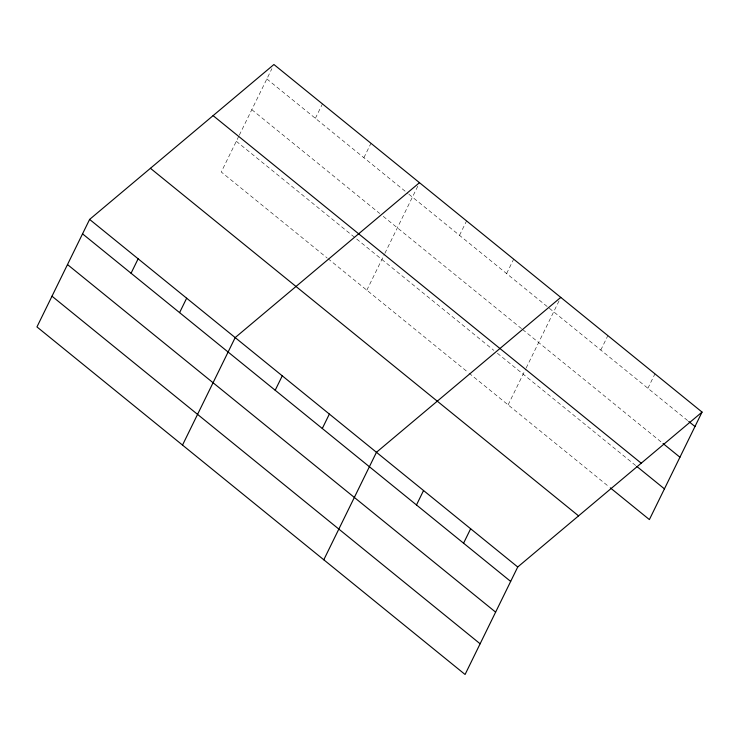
<?xml version="1.0" encoding="UTF-8"?>
<svg xmlns="http://www.w3.org/2000/svg" width="739" height="739" viewBox="0 0 739 739"><rect width="100%" height="100%" fill="white"/><g stroke="black" fill="none" stroke-linecap="round" stroke-linejoin="round"><path stroke-width="0.55" stroke-dasharray="3.69 2.77" d="M238.808 136.188L221.266 172.002L327.128 257.948M239.307 135.172L271.906 68.635M315.377 118.332L322.444 103.903M363.893 157.721L370.969 143.292M366.83 290.178L384.372 254.364M384.871 253.348L418.985 183.715M459.51 235.344L466.577 220.915M506.603 273.578L513.67 259.149M508.109 404.88L525.651 369.066M526.15 368.04L560.264 298.417M600.798 350.046L607.864 335.617M647.891 388.28L654.957 373.851M266.853 78.934L408.011 193.535M408.889 194.246L687.87 420.74M251.805 109.649L379.726 213.497M383.255 216.37L521.771 328.818M522.658 329.539L662.162 442.8M236.304 141.288L493.828 350.36M497.384 353.251L636.002 465.782M328.005 258.668L468.12 372.419M469.016 373.14L609.407 487.112"/><path stroke-width="1.11" d="M89.613 219.418L36.95 326.915L465.08 674.485L517.734 566.998L702.05 412.085L273.92 64.515L89.613 219.418L517.734 566.998M131.062 273.245L138.128 258.816M179.586 312.634L186.653 298.205M182.515 445.09L235.178 337.594L419.484 182.69M275.194 390.257L282.27 375.828M322.296 428.491L329.363 414.062M323.793 559.793L376.456 452.296L560.772 297.383M416.482 504.959L423.549 490.53M463.575 543.193L470.641 528.764M702.05 412.085L649.387 519.582L610.294 487.842M688.757 421.461L694.983 426.514M663.049 443.52L679.935 457.229M213.1 115.635L641.23 463.205M636.889 466.503L664.435 488.867M150.433 168.298L578.563 515.877M82.546 233.847L510.667 581.427M67.498 264.562L495.62 612.132M51.998 296.2L480.119 643.78"/></g></svg>
